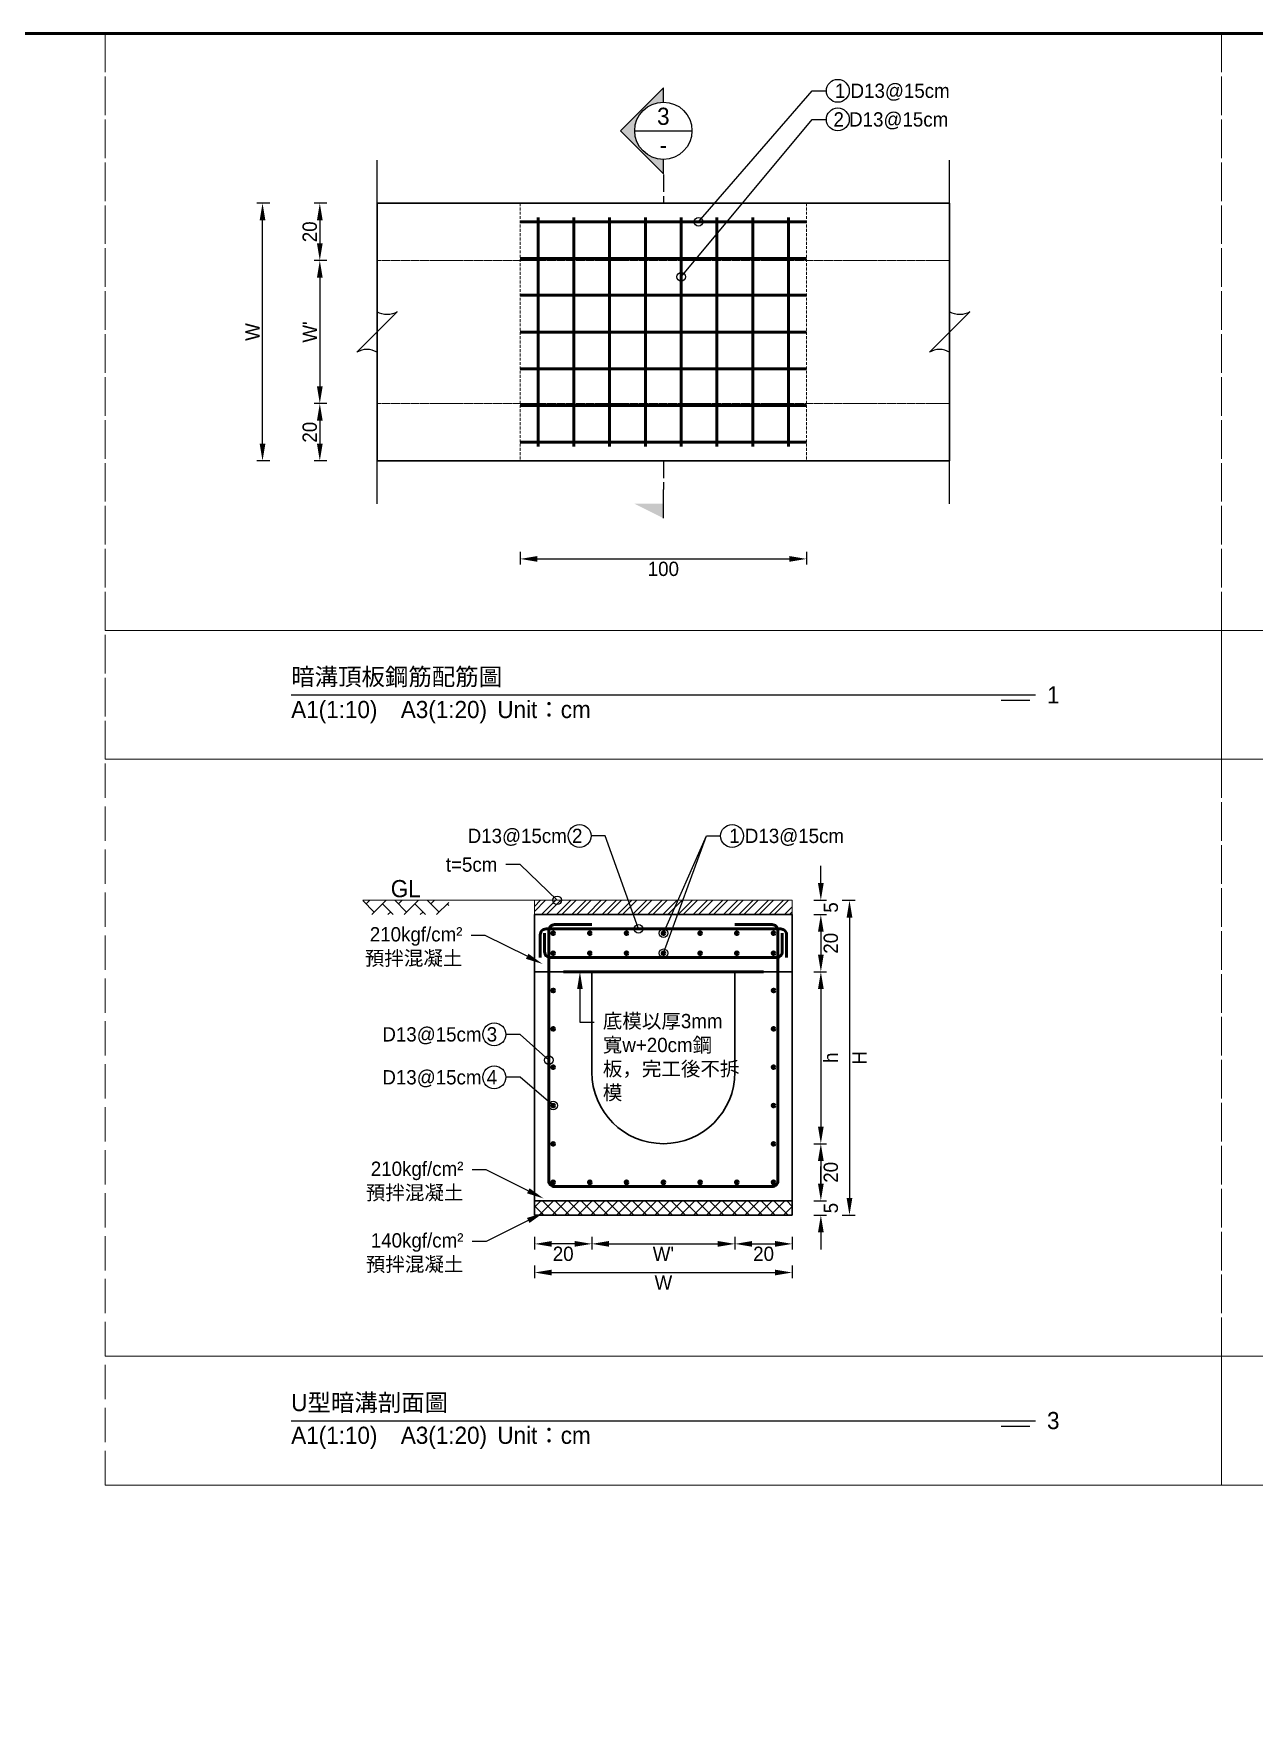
# Model space of a CAD drawing. Extents: x -3420 to 2030, y -3892 to 566.
# Drawn here: x -2565 to -2139, y -2000 to -1414 of the extents above; entities that cross this region are included whole.
import ezdxf
from ezdxf import colors
from ezdxf.entities.mleader import LeaderData, LeaderLine
from ezdxf.math import Vec2, Vec3

# ---------------------------------------------------------------- set-up
doc = ezdxf.new("R2010")
doc.units = 0
doc.header["$MEASUREMENT"] = 0
for name, pattern in [('ACAD_ISO02W100', [15, 12, -3]), ('DASHEDX2', [1.5, 1, -0.5]), ('HIDDEN', [0.375, 0.25, -0.125])]:
    doc.linetypes.add(name, pattern=pattern)
for name, color, linetype, lineweight in [('一、3.基本-變更', 1, 'Continuous', 50), ('二、1.繪圖-既有設施', 8, 'Continuous', 20), ('二、2.繪圖-施作項目', 181, 'Continuous', 30), ('二、4.繪圖-設計鋪面', 40, 'Continuous', 20), ('二、5.繪圖-鋼筋', 60, 'Continuous', 50), ('二、6.繪圖-其他施作項目', 35, 'Continuous', 30)]:
    doc.layers.add(name, color=color, linetype=linetype, lineweight=lineweight)
doc.layers.add('一、4.基本-隱藏', color=9, linetype='ACAD_ISO02W100', lineweight=20, plot=False)
doc.layers.add('三、3.文字-註解文字', color=2, linetype='Continuous')
doc.styles.add('次圖名(詳圖)', font='MS PGothic.ttf', dxfattribs={"height": 6})
doc.styles.add('註解文字(詳圖)', font='MS PGothic.ttf', dxfattribs={"height": 5})
doc.dimstyles.new('註解文字(詳圖)', dxfattribs={"dimtxt": 5, "dimasz": 6, "dimexe": 2, "dimexo": 5, "dimgap": 1, "dimtad": 2, "dimzin": 0, "dimdsep": 46, "dimtxsty": '註解文字(詳圖)', "dimcen": 0.1, "dimclrd": 144, "dimclre": 144, "dimclrt": 256, "dimadec": 0, "dimazin": 0, "dimtfac": 1, "dimtofl": 0, "dimtmove": 0, "dimatfit": 3, "dimfxlon": 1, "dimtolj": 1, "dimtzin": 0, "dimlwd": -1, "dimlwe": -1, "dimarcsym": 1})

# ---------------------------------------------------------------- blocks, each defined once
blk = doc.blocks.new('*D201')
at = {"layer": 'Defpoints', "color": 0, "transparency": 16777216}
for p in [(-2445.015, -1473.25), (-2465.015, -1493.25), (-2445.015, -1493.25)]:
    blk.add_point(p, dxfattribs=at)
at = {"layer": '三、3.文字-註解文字', "color": 144, "transparency": 16777216}
for p, q in [((-2462.515, -1473.25), (-2467.015, -1473.25)), ((-2465.015, -1479.25), (-2465.015, -1487.25)), ((-2462.515, -1493.25), (-2467.015, -1493.25))]:
    blk.add_line(p, q, dxfattribs=at)
for points in [[(-2466.015, -1479.25), (-2464.015, -1479.25), (-2465.015, -1473.25)], [(-2466.015, -1487.25), (-2464.015, -1487.25), (-2465.015, -1493.25)]]:
    blk.add_solid(points, dxfattribs=at)
at = {"layer": '三、3.文字-註解文字', "transparency": 16777216, "insert": (-2468.515, -1483.25), "char_height": 5, "attachment_point": 5, "rotation": 90, "style": '註解文字(詳圖)'}
blk.add_mtext('\\A1;20', dxfattribs=at)
blk = doc.blocks.new('*D202')
at = {"layer": 'Defpoints', "color": 0, "transparency": 16777216}
for p in [(-2445.015, -1493.25), (-2465.015, -1543.25), (-2445.015, -1543.25)]:
    blk.add_point(p, dxfattribs=at)
at = {"layer": '三、3.文字-註解文字', "color": 144, "transparency": 16777216}
for p, q in [((-2462.515, -1493.25), (-2467.015, -1493.25)), ((-2465.015, -1499.25), (-2465.015, -1537.25)), ((-2462.515, -1543.25), (-2467.015, -1543.25))]:
    blk.add_line(p, q, dxfattribs=at)
for points in [[(-2466.015, -1499.25), (-2464.015, -1499.25), (-2465.015, -1493.25)], [(-2466.015, -1537.25), (-2464.015, -1537.25), (-2465.015, -1543.25)]]:
    blk.add_solid(points, dxfattribs=at)
at = {"layer": '三、3.文字-註解文字', "transparency": 16777216, "insert": (-2468.515, -1518.25), "char_height": 5, "attachment_point": 5, "rotation": 90, "style": '註解文字(詳圖)'}
blk.add_mtext("\\A1;{\\fMS PGothic|b0|i0|c128|p34;W}'", dxfattribs=at)
blk = doc.blocks.new('*D203')
at = {"layer": 'Defpoints', "color": 0, "transparency": 16777216}
for p in [(-2445.015, -1543.25), (-2465.015, -1563.25), (-2445.015, -1563.25)]:
    blk.add_point(p, dxfattribs=at)
at = {"layer": '三、3.文字-註解文字', "color": 144, "transparency": 16777216}
for p, q in [((-2462.515, -1543.25), (-2467.015, -1543.25)), ((-2465.015, -1549.25), (-2465.015, -1557.25)), ((-2462.515, -1563.25), (-2467.015, -1563.25))]:
    blk.add_line(p, q, dxfattribs=at)
for points in [[(-2466.015, -1549.25), (-2464.015, -1549.25), (-2465.015, -1543.25)], [(-2466.015, -1557.25), (-2464.015, -1557.25), (-2465.015, -1563.25)]]:
    blk.add_solid(points, dxfattribs=at)
at = {"layer": '三、3.文字-註解文字', "transparency": 16777216, "insert": (-2468.515, -1553.25), "char_height": 5, "attachment_point": 5, "rotation": 90, "style": '註解文字(詳圖)'}
blk.add_mtext('\\A1;20', dxfattribs=at)
blk = doc.blocks.new('_Small')
at = {"color": 0, "linetype": 'ByBlock', "lineweight": -2}
blk.add_circle((0, 0), 0.25, dxfattribs=at)
blk = doc.blocks.new('*D193')
at = {"layer": 'Defpoints', "color": 0, "transparency": 16777216}
for p in [(-2395.015, -1563.25), (-2295.015, -1563.25), (-2295.015, -1597.5)]:
    blk.add_point(p, dxfattribs=at)
at = {"layer": '三、3.文字-註解文字', "color": 144, "transparency": 16777216}
for p, q in [((-2395.015, -1595), (-2395.015, -1599.5)), ((-2389.015, -1597.5), (-2301.015, -1597.5)), ((-2295.015, -1595), (-2295.015, -1599.5))]:
    blk.add_line(p, q, dxfattribs=at)
for points in [[(-2389.015, -1596.5), (-2389.015, -1598.5), (-2395.015, -1597.5)], [(-2301.015, -1596.5), (-2301.015, -1598.5), (-2295.015, -1597.5)]]:
    blk.add_solid(points, dxfattribs=at)
at = {"layer": '三、3.文字-註解文字', "transparency": 16777216, "insert": (-2345.015, -1601), "char_height": 5, "attachment_point": 5, "style": '註解文字(詳圖)'}
blk.add_mtext('\\A1;100', dxfattribs=at)
blk = doc.blocks.new('*D194')
at = {"layer": 'Defpoints', "color": 0, "transparency": 16777216}
for p in [(-2485.015, -1473.25), (-2445.015, -1473.25), (-2445.015, -1563.25)]:
    blk.add_point(p, dxfattribs=at)
at = {"layer": '三、3.文字-註解文字', "color": 144, "transparency": 16777216}
for p, q in [((-2482.515, -1473.25), (-2487.015, -1473.25)), ((-2485.015, -1557.25), (-2485.015, -1479.25)), ((-2482.515, -1563.25), (-2487.015, -1563.25))]:
    blk.add_line(p, q, dxfattribs=at)
for points in [[(-2486.015, -1479.25), (-2484.015, -1479.25), (-2485.015, -1473.25)], [(-2486.015, -1557.25), (-2484.015, -1557.25), (-2485.015, -1563.25)]]:
    blk.add_solid(points, dxfattribs=at)
at = {"layer": '三、3.文字-註解文字', "transparency": 16777216, "insert": (-2488.515, -1518.25), "char_height": 5, "attachment_point": 5, "rotation": 90, "style": '註解文字(詳圖)'}
blk.add_mtext('\\A1;W', dxfattribs=at)
blk = doc.blocks.new('*D195')
at = {"layer": 'Defpoints', "color": 0, "transparency": 16777216}
for p in [(-2300, -1716.75), (-2300, -1721.75), (-2290, -1721.75)]:
    blk.add_point(p, dxfattribs=at)
at = {"layer": '三、3.文字-註解文字', "color": 144, "transparency": 16777216}
for p, q in [((-2290, -1710.75), (-2290, -1704.75)), ((-2292.5, -1716.75), (-2288, -1716.75)), ((-2292.5, -1721.75), (-2288, -1721.75)), ((-2290, -1727.75), (-2290, -1733.75))]:
    blk.add_line(p, q, dxfattribs=at)
for points in [[(-2291, -1710.75), (-2289, -1710.75), (-2290, -1716.75)], [(-2291, -1727.75), (-2289, -1727.75), (-2290, -1721.75)]]:
    blk.add_solid(points, dxfattribs=at)
at = {"layer": '三、3.文字-註解文字', "transparency": 16777216, "insert": (-2286.5, -1719.25), "char_height": 5, "attachment_point": 5, "rotation": 90, "style": '註解文字(詳圖)'}
blk.add_mtext('\\A1;5', dxfattribs=at)
blk = doc.blocks.new('*D196')
at = {"layer": 'Defpoints', "color": 0, "transparency": 16777216}
for p in [(-2300, -1721.75), (-2300, -1741.75), (-2290, -1741.75)]:
    blk.add_point(p, dxfattribs=at)
at = {"layer": '三、3.文字-註解文字', "color": 144, "transparency": 16777216}
for p, q in [((-2292.5, -1721.75), (-2288, -1721.75)), ((-2290, -1727.75), (-2290, -1735.75)), ((-2292.5, -1741.75), (-2288, -1741.75))]:
    blk.add_line(p, q, dxfattribs=at)
for points in [[(-2291, -1727.75), (-2289, -1727.75), (-2290, -1721.75)], [(-2291, -1735.75), (-2289, -1735.75), (-2290, -1741.75)]]:
    blk.add_solid(points, dxfattribs=at)
at = {"layer": '三、3.文字-註解文字', "transparency": 16777216, "insert": (-2286.5, -1731.75), "char_height": 5, "attachment_point": 5, "rotation": 90, "style": '註解文字(詳圖)'}
blk.add_mtext('\\A1;20', dxfattribs=at)
blk = doc.blocks.new('*D197')
at = {"layer": 'Defpoints', "color": 0, "transparency": 16777216}
for p in [(-2300, -1741.75), (-2345, -1801.75), (-2290, -1801.75)]:
    blk.add_point(p, dxfattribs=at)
at = {"layer": '三、3.文字-註解文字', "color": 144, "transparency": 16777216}
for p, q in [((-2292.5, -1741.75), (-2288, -1741.75)), ((-2290, -1747.75), (-2290, -1795.75)), ((-2292.5, -1801.75), (-2288, -1801.75))]:
    blk.add_line(p, q, dxfattribs=at)
for points in [[(-2291, -1747.75), (-2289, -1747.75), (-2290, -1741.75)], [(-2291, -1795.75), (-2289, -1795.75), (-2290, -1801.75)]]:
    blk.add_solid(points, dxfattribs=at)
at = {"layer": '三、3.文字-註解文字', "transparency": 16777216, "insert": (-2286.5, -1771.75), "char_height": 5, "attachment_point": 5, "rotation": 90, "style": '註解文字(詳圖)'}
blk.add_mtext('\\A1;h', dxfattribs=at)
blk = doc.blocks.new('*D198')
at = {"layer": 'Defpoints', "color": 0, "transparency": 16777216}
for p in [(-2345, -1801.75), (-2300, -1821.75), (-2290, -1821.75)]:
    blk.add_point(p, dxfattribs=at)
at = {"layer": '三、3.文字-註解文字', "color": 144, "transparency": 16777216}
for p, q in [((-2292.5, -1801.75), (-2288, -1801.75)), ((-2290, -1807.75), (-2290, -1815.75)), ((-2292.5, -1821.75), (-2288, -1821.75))]:
    blk.add_line(p, q, dxfattribs=at)
for points in [[(-2291, -1807.75), (-2289, -1807.75), (-2290, -1801.75)], [(-2291, -1815.75), (-2289, -1815.75), (-2290, -1821.75)]]:
    blk.add_solid(points, dxfattribs=at)
at = {"layer": '三、3.文字-註解文字', "transparency": 16777216, "insert": (-2286.5, -1811.75), "char_height": 5, "attachment_point": 5, "rotation": 90, "style": '註解文字(詳圖)'}
blk.add_mtext('\\A1;20', dxfattribs=at)
blk = doc.blocks.new('*D199')
at = {"layer": 'Defpoints', "color": 0, "transparency": 16777216}
for p in [(-2300, -1821.75), (-2300, -1826.75), (-2290, -1826.75)]:
    blk.add_point(p, dxfattribs=at)
at = {"layer": '三、3.文字-註解文字', "color": 144, "transparency": 16777216}
for p, q in [((-2290, -1815.75), (-2290, -1809.75)), ((-2292.5, -1821.75), (-2288, -1821.75)), ((-2292.5, -1826.75), (-2288, -1826.75)), ((-2290, -1832.75), (-2290, -1838.75))]:
    blk.add_line(p, q, dxfattribs=at)
for points in [[(-2291, -1815.75), (-2289, -1815.75), (-2290, -1821.75)], [(-2291, -1832.75), (-2289, -1832.75), (-2290, -1826.75)]]:
    blk.add_solid(points, dxfattribs=at)
at = {"layer": '三、3.文字-註解文字', "transparency": 16777216, "insert": (-2286.5, -1824.25), "char_height": 5, "attachment_point": 5, "rotation": 90, "style": '註解文字(詳圖)'}
blk.add_mtext('\\A1;5', dxfattribs=at)
blk = doc.blocks.new('*D200')
at = {"layer": 'Defpoints', "color": 0, "transparency": 16777216}
for p in [(-2300, -1716.75), (-2300, -1826.75), (-2280, -1826.75)]:
    blk.add_point(p, dxfattribs=at)
at = {"layer": '三、3.文字-註解文字', "color": 144, "transparency": 16777216}
for p, q in [((-2282.5, -1716.75), (-2278, -1716.75)), ((-2280, -1722.75), (-2280, -1820.75)), ((-2282.5, -1826.75), (-2278, -1826.75))]:
    blk.add_line(p, q, dxfattribs=at)
for points in [[(-2281, -1722.75), (-2279, -1722.75), (-2280, -1716.75)], [(-2281, -1820.75), (-2279, -1820.75), (-2280, -1826.75)]]:
    blk.add_solid(points, dxfattribs=at)
at = {"layer": '三、3.文字-註解文字', "transparency": 16777216, "insert": (-2276.5, -1771.75), "char_height": 5, "attachment_point": 5, "rotation": 90, "style": '註解文字(詳圖)'}
blk.add_mtext('\\A1;H', dxfattribs=at)
blk = doc.blocks.new('*D190')
at = {"layer": 'Defpoints', "color": 0, "transparency": 16777216}
for p in [(-2390, -1741.75), (-2370, -1741.75), (-2390, -1836.75)]:
    blk.add_point(p, dxfattribs=at)
at = {"layer": '三、3.文字-註解文字', "color": 144, "transparency": 16777216}
for p, q in [((-2390, -1834.25), (-2390, -1838.75)), ((-2370, -1834.25), (-2370, -1838.75)), ((-2376, -1836.75), (-2384, -1836.75))]:
    blk.add_line(p, q, dxfattribs=at)
for points in [[(-2384, -1835.75), (-2384, -1837.75), (-2390, -1836.75)], [(-2376, -1835.75), (-2376, -1837.75), (-2370, -1836.75)]]:
    blk.add_solid(points, dxfattribs=at)
at = {"layer": '三、3.文字-註解文字', "transparency": 16777216, "insert": (-2380, -1840.25), "char_height": 5, "attachment_point": 5, "style": '註解文字(詳圖)'}
blk.add_mtext('\\A1;20', dxfattribs=at)
blk = doc.blocks.new('*D191')
at = {"layer": 'Defpoints', "color": 0, "transparency": 16777216}
for p in [(-2370, -1741.75), (-2320, -1741.75), (-2320, -1836.75)]:
    blk.add_point(p, dxfattribs=at)
at = {"layer": '三、3.文字-註解文字', "color": 144, "transparency": 16777216}
for p, q in [((-2370, -1834.25), (-2370, -1838.75)), ((-2320, -1834.25), (-2320, -1838.75)), ((-2364, -1836.75), (-2326, -1836.75))]:
    blk.add_line(p, q, dxfattribs=at)
for points in [[(-2364, -1835.75), (-2364, -1837.75), (-2370, -1836.75)], [(-2326, -1835.75), (-2326, -1837.75), (-2320, -1836.75)]]:
    blk.add_solid(points, dxfattribs=at)
at = {"layer": '三、3.文字-註解文字', "transparency": 16777216, "insert": (-2345, -1840.25), "char_height": 5, "attachment_point": 5, "style": '註解文字(詳圖)'}
blk.add_mtext("\\A1;W'", dxfattribs=at)
blk = doc.blocks.new('*D192')
at = {"layer": 'Defpoints', "color": 0, "transparency": 16777216}
for p in [(-2320, -1741.75), (-2300, -1741.75), (-2300, -1836.75)]:
    blk.add_point(p, dxfattribs=at)
at = {"layer": '三、3.文字-註解文字', "color": 144, "transparency": 16777216}
for p, q in [((-2320, -1834.25), (-2320, -1838.75)), ((-2300, -1834.25), (-2300, -1838.75)), ((-2314, -1836.75), (-2306, -1836.75))]:
    blk.add_line(p, q, dxfattribs=at)
for points in [[(-2314, -1835.75), (-2314, -1837.75), (-2320, -1836.75)], [(-2306, -1835.75), (-2306, -1837.75), (-2300, -1836.75)]]:
    blk.add_solid(points, dxfattribs=at)
at = {"layer": '三、3.文字-註解文字', "transparency": 16777216, "insert": (-2310, -1840.25), "char_height": 5, "attachment_point": 5, "style": '註解文字(詳圖)'}
blk.add_mtext('\\A1;20', dxfattribs=at)
blk = doc.blocks.new('*D219')
at = {"layer": 'Defpoints', "color": 0, "transparency": 16777216}
for p in [(-2390, -1826.75), (-2300, -1826.75), (-2300, -1846.75)]:
    blk.add_point(p, dxfattribs=at)
at = {"layer": '三、3.文字-註解文字', "color": 144, "transparency": 16777216}
for p, q in [((-2390, -1844.25), (-2390, -1848.75)), ((-2300, -1844.25), (-2300, -1848.75)), ((-2384, -1846.75), (-2306, -1846.75))]:
    blk.add_line(p, q, dxfattribs=at)
for points in [[(-2384, -1845.75), (-2384, -1847.75), (-2390, -1846.75)], [(-2306, -1845.75), (-2306, -1847.75), (-2300, -1846.75)]]:
    blk.add_solid(points, dxfattribs=at)
at = {"layer": '三、3.文字-註解文字', "transparency": 16777216, "insert": (-2345, -1850.25), "char_height": 5, "attachment_point": 5, "style": '註解文字(詳圖)'}
blk.add_mtext('\\A1;W', dxfattribs=at)

msp = doc.modelspace()

# ---------------------------------------------------------------- hatches: boundary and pattern name
at = {"layer": '三、3.文字-註解文字'}
h = msp.add_hatch(color=256, dxfattribs=at)
h.dxf.hatch_style = 1
h.paths.add_polyline_path([(-2345.015, -1432.943), (-2360.015, -1447.943), (-2345.015, -1462.943), (-2345.015, -1457.943, -0.4142136), (-2355.015, -1447.943, -0.4142136), (-2345.015, -1437.943)])
h = msp.add_hatch(color=256, dxfattribs=at)
h.dxf.hatch_style = 1
h.paths.add_polyline_path([(-2355.015, -1578.25), (-2345.015, -1583.25), (-2345.015, -1578.25)])
at = {"layer": '二、2.繪圖-施作項目'}
h = msp.add_hatch(dxfattribs=at)
h.set_pattern_fill('ANSI37', color=256)
h.set_pattern_definition([(45, (-1401.9625, -1477.9498), (-2.245064, 2.245064), []), (135, (-1401.9625, -1477.9498), (-2.245064, -2.245064), [])])
h.paths.add_polyline_path([(-2390, -1821.75), (-2390, -1826.75), (-2300, -1826.75), (-2300, -1821.75)])
at = {"layer": '二、4.繪圖-設計鋪面'}
h = msp.add_hatch(dxfattribs=at)
h.set_pattern_fill('AR-HBONE', color=256)
h.set_pattern_definition([(45, (-1770, -1446.5), (0, 5.656854), [12, -4]), (135, (-1767.1716, -1443.6716), (4e-16, 5.656854), [12, -4])])
h.paths.add_polyline_path([(-2420, -1716.75), (-2450, -1716.75), (-2450, -1721.75), (-2420, -1721.75)])
h = msp.add_hatch(dxfattribs=at)
h.set_pattern_fill('ANSI32', color=256, scale=10)
h.set_pattern_definition([(45, (-4517.7885, -1497.283), (-2.6516504, 2.6516504), []), (45, (-4516.0207, -1497.283), (-2.6516504, 2.6516504), [])])
h.paths.add_polyline_path([(-2300, -1721.75), (-2300, -1716.75), (-2390, -1716.75), (-2390, -1721.75)])
at = {"layer": '二、5.繪圖-鋼筋'}
h = msp.add_hatch(color=256, dxfattribs=at)
h.dxf.hatch_style = 1
h.paths.add_polyline_path([(-2383, -1728.25, 1), (-2384, -1728.25, 1)])
h = msp.add_hatch(color=256, dxfattribs=at)
h.dxf.hatch_style = 1
h.paths.add_polyline_path([(-2370.17, -1728.25, 1), (-2371.17, -1728.25, 1)])
h = msp.add_hatch(color=256, dxfattribs=at)
h.dxf.hatch_style = 1
h.paths.add_polyline_path([(-2357.34, -1728.25, 1), (-2358.34, -1728.25, 1)])
h = msp.add_hatch(color=256, dxfattribs=at)
h.dxf.hatch_style = 1
h.paths.add_polyline_path([(-2344.5, -1728.25, 1), (-2345.5, -1728.25, 1)])
h = msp.add_hatch(color=256, dxfattribs=at)
h.dxf.hatch_style = 1
h.paths.add_polyline_path([(-2331.68, -1728.25, 1), (-2332.68, -1728.25, 1)])
h = msp.add_hatch(color=256, dxfattribs=at)
h.dxf.hatch_style = 1
h.paths.add_polyline_path([(-2318.85, -1728.25, 1), (-2319.85, -1728.25, 1)])
h = msp.add_hatch(color=256, dxfattribs=at)
h.dxf.hatch_style = 1
h.paths.add_polyline_path([(-2306, -1728.25, 1), (-2307, -1728.25, 1)])
h = msp.add_hatch(color=256, dxfattribs=at)
h.dxf.hatch_style = 1
h.paths.add_polyline_path([(-2383, -1735.25, 1), (-2384, -1735.25, 1)])
h = msp.add_hatch(color=256, dxfattribs=at)
h.dxf.hatch_style = 1
h.paths.add_polyline_path([(-2370.17, -1735.25, 1), (-2371.17, -1735.25, 1)])
h = msp.add_hatch(color=256, dxfattribs=at)
h.dxf.hatch_style = 1
h.paths.add_polyline_path([(-2357.34, -1735.25, 1), (-2358.34, -1735.25, 1)])
h = msp.add_hatch(color=256, dxfattribs=at)
h.dxf.hatch_style = 1
h.paths.add_polyline_path([(-2344.5, -1735.25, 1), (-2345.5, -1735.25, 1)])
h = msp.add_hatch(color=256, dxfattribs=at)
h.dxf.hatch_style = 1
h.paths.add_polyline_path([(-2331.68, -1735.25, 1), (-2332.68, -1735.25, 1)])
h = msp.add_hatch(color=256, dxfattribs=at)
h.dxf.hatch_style = 1
h.paths.add_polyline_path([(-2318.85, -1735.25, 1), (-2319.85, -1735.25, 1)])
h = msp.add_hatch(color=256, dxfattribs=at)
h.dxf.hatch_style = 1
h.paths.add_polyline_path([(-2306, -1735.25, 1), (-2307, -1735.25, 1)])
h = msp.add_hatch(color=256, dxfattribs=at)
h.dxf.hatch_style = 1
h.paths.add_polyline_path([(-2383, -1748.25, 1), (-2384, -1748.25, 1)])
h = msp.add_hatch(color=256, dxfattribs=at)
h.dxf.hatch_style = 1
h.paths.add_polyline_path([(-2306, -1748.25, 1), (-2307, -1748.25, 1)])
h = msp.add_hatch(color=256, dxfattribs=at)
h.dxf.hatch_style = 1
h.paths.add_polyline_path([(-2383, -1761.65, 1), (-2384, -1761.65, 1)])
h = msp.add_hatch(color=256, dxfattribs=at)
h.dxf.hatch_style = 1
h.paths.add_polyline_path([(-2306, -1761.65, 1), (-2307, -1761.65, 1)])
h = msp.add_hatch(color=256, dxfattribs=at)
h.dxf.hatch_style = 1
h.paths.add_polyline_path([(-2383, -1775.05, 1), (-2384, -1775.05, 1)])
h = msp.add_hatch(color=256, dxfattribs=at)
h.dxf.hatch_style = 1
h.paths.add_polyline_path([(-2306, -1775.05, 1), (-2307, -1775.05, 1)])
h = msp.add_hatch(color=256, dxfattribs=at)
h.dxf.hatch_style = 1
h.paths.add_polyline_path([(-2383, -1788.45, 1), (-2384, -1788.45, 1)])
h = msp.add_hatch(color=256, dxfattribs=at)
h.dxf.hatch_style = 1
h.paths.add_polyline_path([(-2306, -1788.45, 1), (-2307, -1788.45, 1)])
h = msp.add_hatch(color=256, dxfattribs=at)
h.dxf.hatch_style = 1
h.paths.add_polyline_path([(-2383, -1801.85, 1), (-2384, -1801.85, 1)])
h = msp.add_hatch(color=256, dxfattribs=at)
h.dxf.hatch_style = 1
h.paths.add_polyline_path([(-2306, -1801.85, 1), (-2307, -1801.85, 1)])
h = msp.add_hatch(color=256, dxfattribs=at)
h.dxf.hatch_style = 1
h.paths.add_polyline_path([(-2383, -1815.25, 1), (-2384, -1815.25, 1)])
h = msp.add_hatch(color=256, dxfattribs=at)
h.dxf.hatch_style = 1
h.paths.add_polyline_path([(-2370.17, -1815.25, 1), (-2371.17, -1815.25, 1)])
h = msp.add_hatch(color=256, dxfattribs=at)
h.dxf.hatch_style = 1
h.paths.add_polyline_path([(-2357.34, -1815.25, 1), (-2358.34, -1815.25, 1)])
h = msp.add_hatch(color=256, dxfattribs=at)
h.dxf.hatch_style = 1
h.paths.add_polyline_path([(-2344.5, -1815.25, 1), (-2345.5, -1815.25, 1)])
h = msp.add_hatch(color=256, dxfattribs=at)
h.dxf.hatch_style = 1
h.paths.add_polyline_path([(-2331.68, -1815.25, 1), (-2332.68, -1815.25, 1)])
h = msp.add_hatch(color=256, dxfattribs=at)
h.dxf.hatch_style = 1
h.paths.add_polyline_path([(-2318.85, -1815.25, 1), (-2319.85, -1815.25, 1)])
h = msp.add_hatch(color=256, dxfattribs=at)
h.dxf.hatch_style = 1
h.paths.add_polyline_path([(-2306, -1815.25, 1), (-2307, -1815.25, 1)])

# ---------------------------------------------------------------- linework, layer by layer
at = {"layer": '一、3.基本-變更'}
msp.add_lwpolyline([(-3420, -1414), (0, -1414), (0, -2528), (-3420, -2528)], close=True, dxfattribs=at)
at = {"layer": '一、4.基本-隱藏'}
for points in [[(-2540, -1414), (-1760, -1414), (-1760, -1921), (-2540, -1921)], [(-2540, -1414), (-2150, -1414), (-2150, -1622.5), (-2540, -1622.5)], [(-2150, -1414), (-1850, -1414), (-1850, -1622.5), (-2150, -1622.5)], [(-2540, -1622.5), (-2150, -1622.5), (-2150, -1667.5), (-2540, -1667.5)], [(-2150, -1622.5), (-1850, -1622.5), (-1850, -1667.5), (-2150, -1667.5)], [(-2540, -1667.5), (-2150, -1667.5), (-2150, -1876), (-2540, -1876)], [(-2150, -1667.5), (-1850, -1667.5), (-1850, -1876), (-2150, -1876)], [(-2540, -1876), (-2150, -1876), (-2150, -1921), (-2540, -1921)], [(-2150, -1876), (-1850, -1876), (-1850, -1921), (-2150, -1921)]]:
    msp.add_lwpolyline(points, close=True, dxfattribs=at)
msp.add_lwpolyline([(-2540, -1921), (-1760, -1921)], dxfattribs=at)
at = {"layer": '三、3.文字-註解文字'}
for points in [[(-2345.015, -1437.943), (-2345.015, -1432.943), (-2360.015, -1447.943), (-2345.015, -1462.943), (-2345.015, -1457.943)], [(-2355.015, -1447.943), (-2335.015, -1447.943)], [(-2345.015, -1583.25), (-2345.015, -1573.25)], [(-2475, -1645), (-2215, -1645)], [(-2217, -1647), (-2227, -1647)], [(-2475, -1898.5), (-2215, -1898.5)], [(-2217, -1900.5), (-2227, -1900.5)]]:
    msp.add_lwpolyline(points, dxfattribs=at)
for points in [[(-2445.015, -1578.25), (-2445.015, -1525.321, 0.2828427), (-2452.086, -1525.321), (-2437.944, -1511.179, -0.2828427), (-2445.015, -1511.179), (-2445.015, -1458.25)], [(-2245.015, -1578.25), (-2245.015, -1525.321, 0.2828427), (-2252.086, -1525.321), (-2237.944, -1511.179, -0.2828427), (-2245.015, -1511.179), (-2245.015, -1458.25)]]:
    msp.add_lwpolyline(points, format="xyb", dxfattribs=at)
at = {"layer": '三、3.文字-註解文字', "linetype": 'ACAD_ISO02W100', "ltscale": 0.5}
for points in [[(-2345.015, -1463.25), (-2345.015, -1473.25)], [(-2345.015, -1563.25), (-2345.015, -1573.25)]]:
    msp.add_lwpolyline(points, dxfattribs=at)
at = {"layer": '三、3.文字-註解文字'}
for centre, radius in [((-2284.085, -1434), 4), ((-2345.015, -1447.943), 10), ((-2284.085, -1444), 4), ((-2374.282, -1694.25), 4), ((-2321, -1694.25), 4), ((-2404.082, -1763.575), 4), ((-2404.082, -1778.575), 4)]:
    msp.add_circle(centre, radius, dxfattribs=at)
at = {"layer": '二、1.繪圖-既有設施', "linetype": 'DASHEDX2'}
for points in [[(-2395.015, -1473.25), (-2395.015, -1563.25)], [(-2295.015, -1473.25), (-2295.015, -1563.25)]]:
    msp.add_lwpolyline(points, dxfattribs=at)
at = {"layer": '二、1.繪圖-既有設施', "linetype": 'HIDDEN'}
for points in [[(-2445.015, -1493.25), (-2245.015, -1493.25)], [(-2445.015, -1543.25), (-2245.015, -1543.25)]]:
    msp.add_lwpolyline(points, dxfattribs=at)
at = {"layer": '二、2.繪圖-施作項目'}
for points in [[(-2445.015, -1473.25), (-2245.015, -1473.25)], [(-2445.015, -1473.25), (-2445.015, -1563.25)], [(-2245.015, -1473.25), (-2245.015, -1563.25)], [(-2445.015, -1563.25), (-2245.015, -1563.25)], [(-2390, -1721.75), (-2300, -1721.75)], [(-2390, -1721.75), (-2390, -1741.75)], [(-2300, -1721.75), (-2300, -1741.75)], [(-2390, -1741.75), (-2300, -1741.75)], [(-2390, -1741.75), (-2300, -1741.75)], [(-2390, -1826.75), (-2390, -1741.75)], [(-2300, -1826.75), (-2300, -1741.75)], [(-2390, -1821.75), (-2300, -1821.75)], [(-2390, -1826.75), (-2300, -1826.75)]]:
    msp.add_lwpolyline(points, dxfattribs=at)
msp.add_lwpolyline([(-2370, -1741.75), (-2370, -1776.75, 1), (-2320, -1776.75), (-2320, -1741.75)], format="xyb", dxfattribs=at)
at = {"layer": '二、4.繪圖-設計鋪面'}
for points in [[(-2390, -1716.75), (-2450, -1716.75)], [(-2390, -1716.75), (-2300, -1716.75)], [(-2390, -1716.75), (-2390, -1721.75)], [(-2300, -1716.75), (-2300, -1721.75)], [(-2390, -1721.75), (-2300, -1721.75)]]:
    msp.add_lwpolyline(points, dxfattribs=at)
at = {"layer": '二、5.繪圖-鋼筋'}
for points in [[(-2395.015, -1479.75), (-2295.015, -1479.75)], [(-2388.78, -1478.25), (-2388.78, -1558.25)], [(-2376.28, -1478.25), (-2376.28, -1558.25)], [(-2363.78, -1478.25), (-2363.78, -1558.25)], [(-2351.28, -1478.25), (-2351.28, -1558.25)], [(-2338.78, -1478.25), (-2338.78, -1558.25)], [(-2326.28, -1478.25), (-2326.28, -1558.25)], [(-2313.78, -1478.25), (-2313.78, -1558.25)], [(-2301.28, -1478.25), (-2301.28, -1558.25)], [(-2395.015, -1492.6), (-2295.015, -1492.6)], [(-2395.015, -1505.43), (-2295.015, -1505.43)], [(-2395.015, -1518.26), (-2295.015, -1518.26)], [(-2395.015, -1531.09), (-2295.015, -1531.09)], [(-2395.015, -1543.92), (-2295.015, -1543.92)], [(-2395.015, -1556.75), (-2295.015, -1556.75)]]:
    msp.add_lwpolyline(points, dxfattribs=at)
for points in [[(-2388, -1736.75), (-2388, -1728.75, -0.4142136), (-2386, -1726.75), (-2304, -1726.75, -0.4142136), (-2302, -1728.75), (-2302, -1736.75)], [(-2386.5, -1728.25), (-2386.5, -1734.75, 0.4142136), (-2384.5, -1736.75), (-2305.5, -1736.75, 0.4142136), (-2303.5, -1734.75), (-2303.5, -1728.25)], [(-2385, -1741.75), (-2385, -1727.25, -0.4142136), (-2383, -1725.25), (-2370, -1725.25)], [(-2320, -1725.25), (-2307, -1725.25, -0.4142136), (-2305, -1727.25), (-2305, -1741.75)], [(-2305, -1741.75), (-2305, -1814.75, -0.4142136), (-2307, -1816.75), (-2383, -1816.75, -0.4142136), (-2385, -1814.75), (-2385, -1741.75)]]:
    msp.add_lwpolyline(points, format="xyb", dxfattribs=at)
for centre in [(-2383.5, -1728.25), (-2370.67, -1728.25), (-2357.84, -1728.25), (-2345, -1728.25), (-2332.18, -1728.25), (-2319.35, -1728.25), (-2306.5, -1728.25), (-2383.5, -1735.25), (-2370.67, -1735.25), (-2357.84, -1735.25), (-2345, -1735.25), (-2332.18, -1735.25), (-2319.35, -1735.25), (-2306.5, -1735.25), (-2383.5, -1748.25), (-2306.5, -1748.25), (-2383.5, -1761.65), (-2306.5, -1761.65), (-2383.5, -1775.05), (-2306.5, -1775.05), (-2383.5, -1788.45), (-2306.5, -1788.45), (-2383.5, -1801.85), (-2306.5, -1801.85), (-2383.5, -1815.25), (-2370.67, -1815.25), (-2357.84, -1815.25), (-2345, -1815.25), (-2332.18, -1815.25), (-2319.35, -1815.25), (-2306.5, -1815.25)]:
    msp.add_circle(centre, 0.5, dxfattribs=at)
at = {"layer": '二、6.繪圖-其他施作項目', "const_width": 1}
msp.add_lwpolyline([(-2380, -1741.75), (-2310, -1741.75)], dxfattribs=at)

# ---------------------------------------------------------------- texts
at = {"layer": '三、3.文字-註解文字', "char_height": 6}
for s, width, gutter_width, insert, attachment_point, style in [('3', 6.60394, 25, (-2345.015, -1442.943), 5, '註解文字(詳圖)'), ('-', 6.60394, 25, (-2345.015, -1452.943), 5, '註解文字(詳圖)'), ('暗{\\fMS PGothic|b0|i0|c128|p34;溝頂板鋼筋配筋圖}', 80.77209, 15, (-2475, -1639), 4, '次圖名(詳圖)'), ('A1(1:10)\u3000A3(1:20){\\fMS PGothic|b0|i0|c128|p34;^IUnit：cm}', 136.03259, 15, (-2475, -1651), 4, '次圖名(詳圖)'), ('1', 3, 15, (-2211, -1645), 4, '次圖名(詳圖)'), ('U型{\\fMS PGothic|b0|i0|c128|p34;暗溝剖面圖}', 134.12151, 15, (-2475, -1892.5), 4, '次圖名(詳圖)'), ('3', 3, 15, (-2211, -1898.5), 4, '次圖名(詳圖)'), ('A1(1:10)\u3000A3(1:20){\\fMS PGothic|b0|i0|c128|p34;^IUnit：cm}', 136.03259, 15, (-2475, -1904.5), 4, '次圖名(詳圖)')]:
    msp.add_mtext_dynamic_manual_height_columns(s, width=width, gutter_width=gutter_width, heights=[0], dxfattribs=dict(at, insert=insert, attachment_point=attachment_point, style=style))
at = {"layer": '二、4.繪圖-設計鋪面', "insert": (-2435, -1715.75), "char_height": 6, "attachment_point": 8, "style": '註解文字(詳圖)'}
msp.add_mtext_dynamic_manual_height_columns('{\\fMS PGothic|b0|i0|c128|p34;GL}', width=10.17412, gutter_width=30, heights=[0], dxfattribs=at)

# ---------------------------------------------------------------- dimensions: what is measured, and where the dimension line sits
at = {"layer": '三、3.文字-註解文字'}
for base, p1, p2, text, picture, middle in [((-2485.015, -1473.25), (-2445.015, -1563.25), (-2445.015, -1473.25), 'W', '*D194', (-2488.515, -1518.25)), ((-2465.015, -1493.25), (-2445.015, -1473.25), (-2445.015, -1493.25), '20', '*D201', (-2468.515, -1483.25)), ((-2465.015, -1543.25), (-2445.015, -1493.25), (-2445.015, -1543.25), "{\\fMS PGothic|b0|i0|c128|p34;W}'", '*D202', (-2468.515, -1518.25)), ((-2465.015, -1563.25), (-2445.015, -1543.25), (-2445.015, -1563.25), '20', '*D203', (-2468.515, -1553.25)), ((-2290, -1721.75), (-2300, -1716.75), (-2300, -1721.75), '5', '*D195', (-2286.5, -1719.25)), ((-2280, -1826.75), (-2300, -1716.75), (-2300, -1826.75), 'H', '*D200', (-2276.5, -1771.75)), ((-2290, -1741.75), (-2300, -1721.75), (-2300, -1741.75), '20', '*D196', (-2286.5, -1731.75)), ((-2290, -1801.75), (-2300, -1741.75), (-2345, -1801.75), 'h', '*D197', (-2286.5, -1771.75)), ((-2290, -1821.75), (-2345, -1801.75), (-2300, -1821.75), '20', '*D198', (-2286.5, -1811.75)), ((-2290, -1826.75), (-2300, -1821.75), (-2300, -1826.75), '5', '*D199', (-2286.5, -1824.25))]:
    dim = msp.add_linear_dim(base=base, p1=p1, p2=p2, angle=90, text=text, dimstyle='註解文字(詳圖)', dxfattribs=at)
    dim.commit()
    dim.dimension.update_dxf_attribs({"geometry": picture, "text_midpoint": middle})
for base, p1, p2, text, picture, middle in [((-2295.015, -1597.5), (-2395.015, -1563.25), (-2295.015, -1563.25), '100', '*D193', (-2345.015, -1601)), ((-2390, -1836.75), (-2370, -1741.75), (-2390, -1741.75), '20', '*D190', (-2380, -1840.25)), ((-2320, -1836.75), (-2370, -1741.75), (-2320, -1741.75), "W'", '*D191', (-2345, -1840.25)), ((-2300, -1836.75), (-2320, -1741.75), (-2300, -1741.75), '20', '*D192', (-2310, -1840.25)), ((-2300, -1846.75), (-2390, -1826.75), (-2300, -1826.75), 'W', '*D219', (-2345, -1850.25))]:
    dim = msp.add_linear_dim(base=base, p1=p1, p2=p2, text=text, dimstyle='註解文字(詳圖)', dxfattribs=at)
    dim.commit()
    dim.dimension.update_dxf_attribs({"geometry": picture, "text_midpoint": middle})

# ---------------------------------------------------------------- leaders
ml = msp.add_multileader_mtext('Standard', dxfattribs=at)
ml.set_content('{\\fMS PGothic|b0|i0|c128|p34;1 }D13@15cm', color=256, style='註解文字(詳圖)')
ml.set_leader_properties(color=144, linetype='ByLayer', lineweight=-1)
ml.set_arrow_properties(name='SMALL')
ml.build(insert=Vec2(0, 0))
ml.multileader.update_dxf_attribs({"dogleg_length": 5, "arrow_head_size": 6})
ctx = ml.context
ctx.base_point, ctx.char_height, ctx.arrow_head_size, ctx.landing_gap_size, ctx.plane_origin = Vec3(-2288.085, -1434), 5, 6, 3, Vec3(-2330.71, -1481.835)
notes = []
notes.append((ctx, [(0, (1, 1, 0), (-2293.085, -1434), (1, 0), 5, [(0, [(-2332.743, -1479.75)], 0, [])])]))
ctx.mtext.insert, ctx.mtext.flow_direction = Vec3(-2285.085, -1431.486), 5
ml = msp.add_multileader_mtext('Standard', dxfattribs=at)
ml.set_content('{\\fMS PGothic|b0|i0|c128|p34;2 }D13@15cm', color=256, style='註解文字(詳圖)')
ml.set_leader_properties(color=144, linetype='ByLayer', lineweight=-1)
ml.set_arrow_properties(name='SMALL')
ml.build(insert=Vec2(0, 0))
ml.multileader.update_dxf_attribs({"dogleg_length": 5, "arrow_head_size": 6})
ctx = ml.context
ctx.base_point, ctx.char_height, ctx.arrow_head_size, ctx.landing_gap_size, ctx.plane_origin = Vec3(-2288.085, -1444), 5, 6, 2.5, Vec3(-2330.71, -1491.835)
notes.append((ctx, [(0, (1, 1, 0), (-2293.085, -1444), (1, 0), 5, [(0, [(-2338.78, -1499.015)], 0, [])])]))
ctx.mtext.insert, ctx.mtext.flow_direction = Vec3(-2285.585, -1441.486), 5
ml = msp.add_multileader_mtext('Standard', dxfattribs=at)
ml.set_content('{\\fMS PGothic|b0|i0|c128|p34;D13@15cm }2', color=256, style='註解文字(詳圖)')
ml.set_leader_properties(color=144, linetype='ByLayer', lineweight=-1)
ml.set_arrow_properties(name='SMALL')
ml.build(insert=Vec2(0, 0))
ml.multileader.update_dxf_attribs({"dogleg_length": 5, "arrow_head_size": 6})
ctx = ml.context
ctx.base_point, ctx.char_height, ctx.arrow_head_size, ctx.landing_gap_size, ctx.plane_origin = Vec3(-2414.378, -1694.25), 5, 6, 3, Vec3(-2464.213, -1742.085)
ctx.text_align_type = 2
notes.append((ctx, [(1, (1, 1, 0), (-2365.282, -1694.25), (-1, 0), 5, [(0, [(-2353.7, -1726.75)], 0, [])])]))
ctx.mtext.insert, ctx.mtext.alignment, ctx.mtext.flow_direction = Vec3(-2373.282, -1691.736), 3, 5
ml = msp.add_multileader_mtext('Standard', dxfattribs=at)
ml.set_content('{\\fMS PGothic|b0|i0|c128|p34;1 }D13@15cm', color=256, style='註解文字(詳圖)')
ml.set_leader_properties(color=144, linetype='ByLayer', lineweight=-1)
ml.set_arrow_properties(name='SMALL')
ml.build(insert=Vec2(0, 0))
ml.multileader.update_dxf_attribs({"dogleg_length": 5, "arrow_head_size": 6})
ctx = ml.context
ctx.base_point, ctx.char_height, ctx.arrow_head_size, ctx.landing_gap_size, ctx.plane_origin = Vec3(-2325, -1694.25), 5, 6, 3, Vec3(-2367.625, -1742.085)
notes.append((ctx, [(0, (1, 1, 0), (-2330, -1694.25), (1, 0), 5, [(0, [(-2345, -1728.25)], 0, [])])]))
ctx.mtext.insert, ctx.mtext.flow_direction = Vec3(-2322, -1691.736), 5
ml = msp.add_multileader_mtext('Standard', dxfattribs=at)
ml.set_content(' ', color=256, style='註解文字(詳圖)')
ml.set_leader_properties(color=144, linetype='ByLayer', lineweight=-1)
ml.set_arrow_properties(name='SMALL')
ml.build(insert=Vec2(0, 0))
ml.multileader.update_dxf_attribs({"dogleg_length": 5, "arrow_head_size": 6})
ctx = ml.context
ctx.base_point, ctx.char_height, ctx.arrow_head_size, ctx.landing_gap_size, ctx.plane_origin = Vec3(-2325, -1694.25), 5, 6, 3, Vec3(-2367.625, -1752.085)
notes.append((ctx, [(0, (1, 1, 0), (-2330, -1694.25), (1, 0), 5, [(0, [(-2345, -1735.25)], 0, [])])]))
ctx.mtext.insert, ctx.mtext.flow_direction = Vec3(-2322, -1691.75), 5
ml = msp.add_multileader_mtext('Standard', dxfattribs=at)
ml.set_content('{\\fMS PGothic|b0|i0|c128|p34;t=5cm}', color=256, style='註解文字(詳圖)')
ml.set_leader_properties(color=144, linetype='ByLayer', lineweight=-1)
ml.set_arrow_properties(name='SMALL')
ml.build(insert=Vec2(0, 0))
ml.multileader.update_dxf_attribs({"dogleg_length": 5, "arrow_head_size": 6})
ctx = ml.context
ctx.base_point, ctx.char_height, ctx.arrow_head_size, ctx.landing_gap_size, ctx.plane_origin = Vec3(-2424.381, -1704.25), 5, 6, 3, Vec3(-2492.637, -1730.585)
ctx.text_align_type = 2
notes.append((ctx, [(1, (1, 1, 0), (-2395, -1704.25), (-1, 0), 5, [(0, [(-2382.124, -1716.75)], 0, [])])]))
ctx.mtext.insert, ctx.mtext.alignment, ctx.mtext.flow_direction = Vec3(-2403, -1701.75), 3, 5
ml = msp.add_multileader_mtext('Standard', dxfattribs=at)
ml.set_content('{\\fMS PGothic|b0|i0|c128|p34;210kgf/cm²}\\P預拌{\\fMS PGothic|b0|i0|c128|p34;混凝土}', color=256, style='註解文字(詳圖)')
ml.set_leader_properties(color=144, linetype='ByLayer', lineweight=-1)
ml.build(insert=Vec2(0, 0))
ml.multileader.update_dxf_attribs({"dogleg_length": 5, "arrow_head_size": 6})
ctx = ml.context
ctx.base_point, ctx.char_height, ctx.arrow_head_size, ctx.landing_gap_size, ctx.plane_origin = Vec3(-2453.597, -1728.987), 5, 6, 3, Vec3(-2387.199, -1738.987)
ctx.text_align_type = 2
notes.append((ctx, [(0, (1, 1, 0), (-2407.199, -1728.987), (-1, 0), 5, [(0, [(-2387.199, -1738.987)], 0, [])])]))
ctx.mtext.insert, ctx.mtext.alignment, ctx.mtext.flow_direction = Vec3(-2415.199, -1726.118), 3, 5
ml = msp.add_multileader_mtext('Standard', dxfattribs=at)
ml.set_content('{\\fMS PGothic|b0|i0|c128|p34;底模以厚3mm寬w+20cm鋼板，完工後不拆模}', color=256, style='註解文字(詳圖)')
ml.set_leader_properties(color=144, linetype='ByLayer', lineweight=-1)
ml.build(insert=Vec2(0, 0))
ml.multileader.update_dxf_attribs({"dogleg_length": 5, "arrow_head_size": 6})
ctx = ml.context
ctx.base_point, ctx.char_height, ctx.arrow_head_size, ctx.landing_gap_size, ctx.plane_origin = Vec3(-2369.159, -1759.265), 5, 6, 3, Vec3(-2360.657, -1741.75)
notes.append((ctx, [(0, (1, 1, 0), (-2374.159, -1759.265), (1, 0), 5, [(0, [(-2374.159, -1741.75)], 0, [])])]))
ctx.mtext.insert, ctx.mtext.width, ctx.mtext.flow_direction = Vec3(-2366.159, -1756.424), 48.12698, 5
ml = msp.add_multileader_mtext('Standard', dxfattribs=at)
ml.set_content('{\\fMS PGothic|b0|i0|c128|p34;D13@15cm }3', color=256, style='註解文字(詳圖)')
ml.set_leader_properties(color=144, linetype='ByLayer', lineweight=-1)
ml.set_arrow_properties(name='SMALL')
ml.build(insert=Vec2(0, 0))
ml.multileader.update_dxf_attribs({"dogleg_length": 5, "arrow_head_size": 6})
ctx = ml.context
ctx.base_point, ctx.char_height, ctx.arrow_head_size, ctx.landing_gap_size, ctx.plane_origin = Vec3(-2444.178, -1763.575), 5, 6, 3, Vec3(-2494.013, -1811.41)
ctx.text_align_type = 2
notes.append((ctx, [(1, (1, 1, 0), (-2395.082, -1763.575), (-1, 0), 5, [(0, [(-2385, -1772.54)], 0, [])])]))
ctx.mtext.insert, ctx.mtext.alignment, ctx.mtext.flow_direction = Vec3(-2403.082, -1761.061), 3, 5
ml = msp.add_multileader_mtext('Standard', dxfattribs=at)
ml.set_content('{\\fMS PGothic|b0|i0|c128|p34;D13@15cm }4', color=256, style='註解文字(詳圖)')
ml.set_leader_properties(color=144, linetype='ByLayer', lineweight=-1)
ml.set_arrow_properties(name='SMALL')
ml.build(insert=Vec2(0, 0))
ml.multileader.update_dxf_attribs({"dogleg_length": 5, "arrow_head_size": 6})
ctx = ml.context
ctx.base_point, ctx.char_height, ctx.arrow_head_size, ctx.landing_gap_size, ctx.plane_origin = Vec3(-2444.32, -1778.575), 5, 6, 3, Vec3(-2494.013, -1826.41)
ctx.text_align_type = 2
notes.append((ctx, [(1, (1, 1, 0), (-2395.082, -1778.575), (-1, 0), 5, [(0, [(-2383.5, -1788.45)], 0, [])])]))
ctx.mtext.insert, ctx.mtext.alignment, ctx.mtext.flow_direction = Vec3(-2403.082, -1776.061), 3, 5
ml = msp.add_multileader_mtext('Standard', dxfattribs=at)
ml.set_content('{\\fMS PGothic|b0|i0|c128|p34;210kgf/cm²}\\P預拌{\\fMS PGothic|b0|i0|c128|p34;混凝土}', color=256, style='註解文字(詳圖)')
ml.set_leader_properties(color=144, linetype='ByLayer', lineweight=-1)
ml.build(insert=Vec2(0, 0))
ml.multileader.update_dxf_attribs({"dogleg_length": 5, "arrow_head_size": 6})
ctx = ml.context
ctx.base_point, ctx.char_height, ctx.arrow_head_size, ctx.landing_gap_size, ctx.plane_origin = Vec3(-2453.248, -1810.887), 5, 6, 3, Vec3(-2386.85, -1820.887)
ctx.text_align_type = 2
notes.append((ctx, [(0, (1, 1, 0), (-2406.85, -1810.887), (-1, 0), 5, [(0, [(-2386.85, -1820.887)], 0, [])])]))
ctx.mtext.insert, ctx.mtext.alignment, ctx.mtext.flow_direction = Vec3(-2414.85, -1808.018), 3, 5
ml = msp.add_multileader_mtext('Standard', dxfattribs=at)
ml.set_content('{\\fMS PGothic|b0|i0|c128|p34;140kgf/cm²}\\P預拌{\\fMS PGothic|b0|i0|c128|p34;混凝土}', color=256, style='註解文字(詳圖)')
ml.set_leader_properties(color=144, linetype='ByLayer', lineweight=-1)
ml.build(insert=Vec2(0, 0))
ml.multileader.update_dxf_attribs({"dogleg_length": 5, "arrow_head_size": 6})
ctx = ml.context
ctx.base_point, ctx.char_height, ctx.arrow_head_size, ctx.landing_gap_size, ctx.plane_origin = Vec3(-2453.248, -1835.887), 5, 6, 3, Vec3(-2386.85, -1825.887)
ctx.text_align_type = 2
notes.append((ctx, [(0, (1, 1, 0), (-2406.85, -1835.887), (-1, 0), 5, [(0, [(-2386.85, -1825.887)], 0, [])])]))
ctx.mtext.insert, ctx.mtext.alignment, ctx.mtext.flow_direction = Vec3(-2414.85, -1833.018), 3, 5
for ctx, leaders in notes:
    for number, flags, end, landing, length, lines in leaders:
        leader = LeaderData()
        leader.index, (leader.has_last_leader_line, leader.has_dogleg_vector, leader.attachment_direction) = number, flags
        leader.last_leader_point, leader.dogleg_vector, leader.dogleg_length = Vec3(end), Vec3(landing), length
        for number, points, colour, breaks in lines:
            line = LeaderLine()
            line.index, line.vertices, line.color, line.breaks = number, Vec3.list(points), colors.encode_raw_color(colour), breaks
            leader.lines.append(line)
        ctx.leaders.append(leader)

doc.saveas('drawing.dxf')
